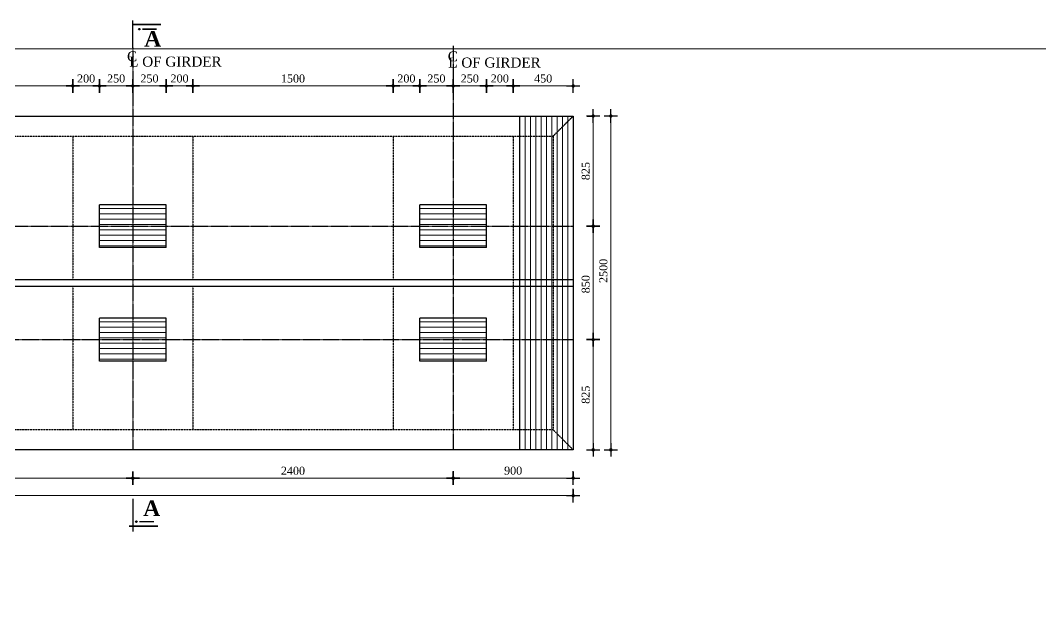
# Model space of a CAD drawing. Header units: millimetres. Extents: x -29779 to 80452, y -13100 to 39577.
# Drawn here: x 44515 to 52160, y 27018 to 31513 of the extents above; entities that cross this region are included whole.
import ezdxf

# ---------------------------------------------------------------- set-up
doc = ezdxf.new("R2010")
doc.units = ezdxf.units.MM
doc.header["$LTSCALE"] = 3
doc.linetypes.add('CENTER', pattern=[50.8, 31.75, -6.35, 6.35, -6.35])
doc.linetypes.add('DASHED', pattern=[19.05, 12.7, -6.35])
for name, color, linetype in [('Center Line', 34, 'Continuous'), ('dim', 4, 'Continuous'), ('Text', 7, 'Continuous')]:
    doc.layers.add(name, color=color, linetype=linetype)
for name, color, linetype, lineweight in [('Dimision', 4, 'Continuous', 13), ('hatch', 253, 'Continuous', 13), ('Pire Line', 11, 'Continuous', 30)]:
    doc.layers.add(name, color=color, linetype=linetype, lineweight=lineweight)
doc.styles.get("Standard").update_dxf_attribs({"font": 'times.ttf'})
doc.dimstyles.new('Copy of ISO-90', dxfattribs={"dimtxt": 90, "dimasz": 0.7, "dimexe": 1, "dimexo": 60, "dimgap": 75, "dimtad": 1, "dimdec": 0, "dimlfac": -1, "dimzin": 1, "dimdsep": 46, "dimtxsty": 'Standard', "dimblk": 'DIM', "dimcen": 60, "dimclrd": 256, "dimclre": 256, "dimclrt": 256, "dimadec": 0, "dimazin": 0, "dimtfac": 1, "dimtdec": 0, "dimtix": 1, "dimtofl": 0, "dimtmove": 0, "dimatfit": 3, "dimldrblk": 'DOT', "dimfxl": 60, "dimfxlon": 1, "dimtolj": 1, "dimlwd": -1, "dimarcsym": 0})

# ---------------------------------------------------------------- blocks, each defined once
blk = doc.blocks.new('DIM')
at = {"layer": 'dim'}
for p, q in [((-101, 0), (101, 0)), ((0, -101), (0, 101))]:
    blk.add_line(p, q, dxfattribs=at)
at = {"layer": 'dim', "const_width": 25.4}
blk.add_lwpolyline([(-13, 0, 1), (13, 0, 1)], format="xyb", close=True, dxfattribs=at)
blk = doc.blocks.new('*D258')
at = {"layer": 'Defpoints', "color": 0, "linetype": 'Continuous', "ltscale": 0.1, "transparency": 16777216}
for p in [(39657.4, 28119.3), (48657.4, 28119.3), (48657.4, 27953.5)]:
    blk.add_point(p, dxfattribs=at)
at = {"layer": 'Dimision', "linetype": 'Continuous', "lineweight": -2, "ltscale": 0.1, "transparency": 16777216}
for p, q in [((39657.4, 27998.5), (39657.4, 27952.5)), ((48657.4, 27998.5), (48657.4, 27952.5))]:
    blk.add_line(p, q, dxfattribs=at)
at = {"layer": 'Dimision', "linetype": 'Continuous', "ltscale": 0.1, "transparency": 16777216}
blk.add_line((39657.9, 27953.5), (48656.9, 27953.5), dxfattribs=at)
at = {"layer": 'Dimision', "linetype": 'Continuous', "ltscale": 0.1, "transparency": 16777216, "xscale": 0.5, "yscale": 0.5, "zscale": 0.5, "rotation": 180}
blk.add_blockref('DIM', (39657.4, 27953.5), dxfattribs=at)
at = {"layer": 'Dimision', "linetype": 'Continuous', "ltscale": 0.1, "transparency": 16777216, "xscale": 0.5, "yscale": 0.5, "zscale": 0.5}
blk.add_blockref('DIM', (48657.4, 27953.5), dxfattribs=at)
at = {"layer": 'Dimision', "linetype": 'Continuous', "ltscale": 0.1, "transparency": 16777216, "insert": (44157.4, 28009.1), "char_height": 60, "attachment_point": 5}
blk.add_mtext('\\A1;9000', dxfattribs=at)
blk = doc.blocks.new('_Dot')
at = {"color": 0, "linetype": 'ByBlock', "lineweight": -2}
blk.add_line((-0.5, 0), (-1, 0), dxfattribs=at)
at = {"color": 0, "linetype": 'ByBlock', "const_width": 0.5}
blk.add_lwpolyline([(-0.25, 0, 1), (0.25, 0, 1)], format="xyb", close=True, dxfattribs=at)
blk = doc.blocks.new('*D259')
at = {"layer": 'Defpoints', "color": 0, "linetype": 'Continuous', "ltscale": 0.1, "transparency": 16777216}
for p in [(48582.5, 30796.8), (48806.9, 30796.8), (48584.6, 29971.8)]:
    blk.add_point(p, dxfattribs=at)
at = {"layer": 'Dimision', "linetype": 'Continuous', "lineweight": -2, "ltscale": 0.1, "transparency": 16777216}
for p, q in [((48761.9, 30796.8), (48807.9, 30796.8)), ((48761.9, 29971.8), (48807.9, 29971.8))]:
    blk.add_line(p, q, dxfattribs=at)
at = {"layer": 'Dimision', "linetype": 'Continuous', "ltscale": 0.1, "transparency": 16777216}
blk.add_line((48806.9, 29972.3), (48806.9, 30796.3), dxfattribs=at)
at = {"layer": 'Dimision', "linetype": 'Continuous', "ltscale": 0.1, "transparency": 16777216, "xscale": 0.5, "yscale": 0.5, "zscale": 0.5}
for p, rotation in [((48806.9, 30796.8), 90), ((48806.9, 29971.8), 270)]:
    blk.add_blockref('DIM', p, dxfattribs=dict(at, rotation=rotation))
at = {"layer": 'Dimision', "linetype": 'Continuous', "ltscale": 0.1, "transparency": 16777216, "insert": (48751.4, 30384.3), "char_height": 60, "attachment_point": 5, "rotation": 90}
blk.add_mtext('\\A1;825', dxfattribs=at)
blk = doc.blocks.new('*D261')
at = {"layer": 'Defpoints', "color": 0, "linetype": 'Continuous', "ltscale": 0.1, "transparency": 16777216}
for p in [(48584.6, 29121.8), (48582.5, 28296.8), (48806.9, 28296.8)]:
    blk.add_point(p, dxfattribs=at)
at = {"layer": 'Dimision', "linetype": 'Continuous', "lineweight": -2, "ltscale": 0.1, "transparency": 16777216}
for p, q in [((48761.9, 29121.8), (48807.9, 29121.8)), ((48761.9, 28296.8), (48807.9, 28296.8))]:
    blk.add_line(p, q, dxfattribs=at)
at = {"layer": 'Dimision', "linetype": 'Continuous', "ltscale": 0.1, "transparency": 16777216}
blk.add_line((48806.9, 29121.3), (48806.9, 28297.3), dxfattribs=at)
at = {"layer": 'Dimision', "linetype": 'Continuous', "ltscale": 0.1, "transparency": 16777216, "xscale": 0.5, "yscale": 0.5, "zscale": 0.5}
for p, rotation in [((48806.9, 29121.8), 90), ((48806.9, 28296.8), 270)]:
    blk.add_blockref('DIM', p, dxfattribs=dict(at, rotation=rotation))
at = {"layer": 'Dimision', "linetype": 'Continuous', "ltscale": 0.1, "transparency": 16777216, "insert": (48751.4, 28709.3), "char_height": 60, "attachment_point": 5, "rotation": 90}
blk.add_mtext('\\A1;825', dxfattribs=at)
blk = doc.blocks.new('*D262')
at = {"layer": 'Defpoints', "color": 0, "linetype": 'Continuous', "ltscale": 0.1, "transparency": 16777216}
for p in [(48635.3, 29971.8), (48633.2, 29121.8), (48807.2, 29121.8)]:
    blk.add_point(p, dxfattribs=at)
at = {"layer": 'Dimision', "linetype": 'Continuous', "lineweight": -2, "ltscale": 0.1, "transparency": 16777216}
for p, q in [((48762.2, 29971.8), (48808.2, 29971.8)), ((48762.2, 29121.8), (48808.2, 29121.8))]:
    blk.add_line(p, q, dxfattribs=at)
at = {"layer": 'Dimision', "linetype": 'Continuous', "ltscale": 0.1, "transparency": 16777216}
blk.add_line((48807.2, 29971.3), (48807.2, 29122.3), dxfattribs=at)
at = {"layer": 'Dimision', "linetype": 'Continuous', "ltscale": 0.1, "transparency": 16777216, "xscale": 0.5, "yscale": 0.5, "zscale": 0.5}
for p, rotation in [((48807.2, 29971.8), 90), ((48807.2, 29121.8), 270)]:
    blk.add_blockref('DIM', p, dxfattribs=dict(at, rotation=rotation))
at = {"layer": 'Dimision', "linetype": 'Continuous', "ltscale": 0.1, "transparency": 16777216, "insert": (48751.6, 29536.8), "char_height": 60, "attachment_point": 5, "rotation": 90}
blk.add_mtext('\\A1;850', dxfattribs=at)
blk = doc.blocks.new('*D268')
at = {"layer": 'Defpoints', "color": 0, "linetype": 'Continuous', "ltscale": 0.1, "transparency": 16777216}
for p in [(48909.8, 30796.8), (48939.3, 30796.8), (48909.8, 28296.8)]:
    blk.add_point(p, dxfattribs=at)
at = {"layer": 'Dimision', "linetype": 'Continuous', "lineweight": -2, "ltscale": 0.1, "transparency": 16777216}
for p, q in [((48939.3, 30796.8), (48940.3, 30796.8)), ((48939.3, 28296.8), (48940.3, 28296.8))]:
    blk.add_line(p, q, dxfattribs=at)
at = {"layer": 'Dimision', "linetype": 'Continuous', "ltscale": 0.1, "transparency": 16777216}
blk.add_line((48939.3, 28297.3), (48939.3, 30796.3), dxfattribs=at)
at = {"layer": 'Dimision', "linetype": 'Continuous', "ltscale": 0.1, "transparency": 16777216, "xscale": 0.5, "yscale": 0.5, "zscale": 0.5}
for p, rotation in [((48939.3, 30796.8), 90), ((48939.3, 28296.8), 270)]:
    blk.add_blockref('DIM', p, dxfattribs=dict(at, rotation=rotation))
at = {"layer": 'Dimision', "linetype": 'Continuous', "ltscale": 0.1, "transparency": 16777216, "insert": (48883.7, 29636.8), "char_height": 60, "attachment_point": 5, "rotation": 90}
blk.add_mtext('\\A1;2500', dxfattribs=at)
blk = doc.blocks.new('*D269')
at = {"layer": 'Defpoints', "color": 0, "linetype": 'Continuous', "ltscale": 0.1, "transparency": 16777216}
for p in [(48657.4, 28368.5), (47757.4, 28306), (47757.4, 28085.2)]:
    blk.add_point(p, dxfattribs=at)
at = {"layer": 'Dimision', "linetype": 'Continuous', "lineweight": -2, "ltscale": 0.1, "transparency": 16777216}
for p, q in [((47757.4, 28130.2), (47757.4, 28084.2)), ((48657.4, 28130.2), (48657.4, 28084.2))]:
    blk.add_line(p, q, dxfattribs=at)
at = {"layer": 'Dimision', "linetype": 'Continuous', "ltscale": 0.1, "transparency": 16777216}
blk.add_line((48656.9, 28085.2), (47757.9, 28085.2), dxfattribs=at)
at = {"layer": 'Dimision', "linetype": 'Continuous', "ltscale": 0.1, "transparency": 16777216, "xscale": 0.5, "yscale": 0.5, "zscale": 0.5, "rotation": 180}
blk.add_blockref('DIM', (47757.4, 28085.2), dxfattribs=at)
at = {"layer": 'Dimision', "linetype": 'Continuous', "ltscale": 0.1, "transparency": 16777216, "xscale": 0.5, "yscale": 0.5, "zscale": 0.5}
blk.add_blockref('DIM', (48657.4, 28085.2), dxfattribs=at)
at = {"layer": 'Dimision', "linetype": 'Continuous', "ltscale": 0.1, "transparency": 16777216, "insert": (48207.4, 28140.8), "char_height": 60, "attachment_point": 5}
blk.add_mtext('\\A1;900', dxfattribs=at)
blk = doc.blocks.new('*D270')
at = {"layer": 'Defpoints', "color": 0, "linetype": 'Continuous', "ltscale": 0.1, "transparency": 16777216}
for p in [(47757.4, 31021.9), (47757.4, 30581.8), (48007.4, 29831.8)]:
    blk.add_point(p, dxfattribs=at)
at = {"layer": 'Dimision', "linetype": 'Continuous', "lineweight": -2, "ltscale": 0.1, "transparency": 16777216}
for p, q in [((47757.4, 30976.9), (47757.4, 31022.9)), ((48007.4, 30976.9), (48007.4, 31022.9))]:
    blk.add_line(p, q, dxfattribs=at)
at = {"layer": 'Dimision', "linetype": 'Continuous', "ltscale": 0.1, "transparency": 16777216}
blk.add_line((48006.9, 31021.9), (47757.9, 31021.9), dxfattribs=at)
at = {"layer": 'Dimision', "linetype": 'Continuous', "ltscale": 0.1, "transparency": 16777216, "xscale": 0.5, "yscale": 0.5, "zscale": 0.5, "rotation": 180}
blk.add_blockref('DIM', (47757.4, 31021.9), dxfattribs=at)
at = {"layer": 'Dimision', "linetype": 'Continuous', "ltscale": 0.1, "transparency": 16777216, "xscale": 0.5, "yscale": 0.5, "zscale": 0.5}
blk.add_blockref('DIM', (48007.4, 31021.9), dxfattribs=at)
at = {"layer": 'Dimision', "linetype": 'Continuous', "ltscale": 0.1, "transparency": 16777216, "insert": (47882.4, 31077.4), "char_height": 60, "attachment_point": 5}
blk.add_mtext('\\A1;250', dxfattribs=at)
blk = doc.blocks.new('*D271')
at = {"layer": 'Defpoints', "color": 0, "linetype": 'Continuous', "ltscale": 0.1, "transparency": 16777216}
for p in [(47507.4, 31021.9), (47757.4, 30581.8), (47507.4, 29831.8)]:
    blk.add_point(p, dxfattribs=at)
at = {"layer": 'Dimision', "linetype": 'Continuous', "lineweight": -2, "ltscale": 0.1, "transparency": 16777216}
for p, q in [((47507.4, 30976.9), (47507.4, 31022.9)), ((47757.4, 30976.9), (47757.4, 31022.9))]:
    blk.add_line(p, q, dxfattribs=at)
at = {"layer": 'Dimision', "linetype": 'Continuous', "ltscale": 0.1, "transparency": 16777216}
blk.add_line((47756.9, 31021.9), (47507.9, 31021.9), dxfattribs=at)
at = {"layer": 'Dimision', "linetype": 'Continuous', "ltscale": 0.1, "transparency": 16777216, "xscale": 0.5, "yscale": 0.5, "zscale": 0.5, "rotation": 180}
blk.add_blockref('DIM', (47507.4, 31021.9), dxfattribs=at)
at = {"layer": 'Dimision', "linetype": 'Continuous', "ltscale": 0.1, "transparency": 16777216, "xscale": 0.5, "yscale": 0.5, "zscale": 0.5}
blk.add_blockref('DIM', (47757.4, 31021.9), dxfattribs=at)
at = {"layer": 'Dimision', "linetype": 'Continuous', "ltscale": 0.1, "transparency": 16777216, "insert": (47632.4, 31077.4), "char_height": 60, "attachment_point": 5}
blk.add_mtext('\\A1;250', dxfattribs=at)
blk = doc.blocks.new('*D272')
at = {"layer": 'Defpoints', "color": 0, "linetype": 'Continuous', "ltscale": 0.1, "transparency": 16777216}
for p in [(48007.4, 31021.9), (48007.4, 30796.8), (48207.4, 30796.8)]:
    blk.add_point(p, dxfattribs=at)
at = {"layer": 'Dimision', "linetype": 'Continuous', "lineweight": -2, "ltscale": 0.1, "transparency": 16777216}
for p, q in [((48007.4, 30976.9), (48007.4, 31022.9)), ((48207.4, 30976.9), (48207.4, 31022.9))]:
    blk.add_line(p, q, dxfattribs=at)
at = {"layer": 'Dimision', "linetype": 'Continuous', "ltscale": 0.1, "transparency": 16777216}
blk.add_line((48206.9, 31021.9), (48007.9, 31021.9), dxfattribs=at)
at = {"layer": 'Dimision', "linetype": 'Continuous', "ltscale": 0.1, "transparency": 16777216, "xscale": 0.5, "yscale": 0.5, "zscale": 0.5, "rotation": 180}
blk.add_blockref('DIM', (48007.4, 31021.9), dxfattribs=at)
at = {"layer": 'Dimision', "linetype": 'Continuous', "ltscale": 0.1, "transparency": 16777216, "xscale": 0.5, "yscale": 0.5, "zscale": 0.5}
blk.add_blockref('DIM', (48207.4, 31021.9), dxfattribs=at)
at = {"layer": 'Dimision', "linetype": 'Continuous', "ltscale": 0.1, "transparency": 16777216, "insert": (48107.4, 31077.4), "char_height": 60, "attachment_point": 5}
blk.add_mtext('\\A1;200', dxfattribs=at)
blk = doc.blocks.new('*D273')
at = {"layer": 'Defpoints', "color": 0, "linetype": 'Continuous', "ltscale": 0.1, "transparency": 16777216}
for p in [(47307.4, 31021.9), (47307.4, 30796.8), (47507.4, 30796.8)]:
    blk.add_point(p, dxfattribs=at)
at = {"layer": 'Dimision', "linetype": 'Continuous', "lineweight": -2, "ltscale": 0.1, "transparency": 16777216}
for p, q in [((47307.4, 30976.9), (47307.4, 31022.9)), ((47507.4, 30976.9), (47507.4, 31022.9))]:
    blk.add_line(p, q, dxfattribs=at)
at = {"layer": 'Dimision', "linetype": 'Continuous', "ltscale": 0.1, "transparency": 16777216}
blk.add_line((47506.9, 31021.9), (47307.9, 31021.9), dxfattribs=at)
at = {"layer": 'Dimision', "linetype": 'Continuous', "ltscale": 0.1, "transparency": 16777216, "xscale": 0.5, "yscale": 0.5, "zscale": 0.5, "rotation": 180}
blk.add_blockref('DIM', (47307.4, 31021.9), dxfattribs=at)
at = {"layer": 'Dimision', "linetype": 'Continuous', "ltscale": 0.1, "transparency": 16777216, "xscale": 0.5, "yscale": 0.5, "zscale": 0.5}
blk.add_blockref('DIM', (47507.4, 31021.9), dxfattribs=at)
at = {"layer": 'Dimision', "linetype": 'Continuous', "ltscale": 0.1, "transparency": 16777216, "insert": (47407.4, 31077.4), "char_height": 60, "attachment_point": 5}
blk.add_mtext('\\A1;200', dxfattribs=at)
blk = doc.blocks.new('*D223')
at = {"layer": 'Defpoints', "color": 0, "linetype": 'Continuous', "ltscale": 0.1, "transparency": 16777216}
for p in [(48207.4, 31021.9), (48207.4, 30796.8), (48657.4, 30796.8)]:
    blk.add_point(p, dxfattribs=at)
at = {"layer": 'Dimision', "linetype": 'Continuous', "lineweight": -2, "ltscale": 0.1, "transparency": 16777216}
for p, q in [((48207.4, 30976.9), (48207.4, 31022.9)), ((48657.4, 30976.9), (48657.4, 31022.9))]:
    blk.add_line(p, q, dxfattribs=at)
at = {"layer": 'Dimision', "linetype": 'Continuous', "ltscale": 0.1, "transparency": 16777216}
blk.add_line((48656.9, 31021.9), (48207.9, 31021.9), dxfattribs=at)
at = {"layer": 'Dimision', "linetype": 'Continuous', "ltscale": 0.1, "transparency": 16777216, "xscale": 0.5, "yscale": 0.5, "zscale": 0.5, "rotation": 180}
blk.add_blockref('DIM', (48207.4, 31021.9), dxfattribs=at)
at = {"layer": 'Dimision', "linetype": 'Continuous', "ltscale": 0.1, "transparency": 16777216, "xscale": 0.5, "yscale": 0.5, "zscale": 0.5}
blk.add_blockref('DIM', (48657.4, 31021.9), dxfattribs=at)
at = {"layer": 'Dimision', "linetype": 'Continuous', "ltscale": 0.1, "transparency": 16777216, "insert": (48432.4, 31077.4), "char_height": 60, "attachment_point": 5}
blk.add_mtext('\\A1;450', dxfattribs=at)
blk = doc.blocks.new('*D224')
at = {"layer": 'Defpoints', "color": 0, "linetype": 'Continuous', "ltscale": 0.1, "transparency": 16777216}
for p in [(42957.4, 28302.2), (45357.4, 28306), (42957.4, 28084.2)]:
    blk.add_point(p, dxfattribs=at)
at = {"layer": 'Dimision', "linetype": 'Continuous', "lineweight": -2, "ltscale": 0.1, "transparency": 16777216}
for p, q in [((42957.4, 28129.2), (42957.4, 28083.2)), ((45357.4, 28129.2), (45357.4, 28083.2))]:
    blk.add_line(p, q, dxfattribs=at)
at = {"layer": 'Dimision', "linetype": 'Continuous', "ltscale": 0.1, "transparency": 16777216}
blk.add_line((45356.9, 28084.2), (42957.9, 28084.2), dxfattribs=at)
at = {"layer": 'Dimision', "linetype": 'Continuous', "ltscale": 0.1, "transparency": 16777216, "xscale": 0.5, "yscale": 0.5, "zscale": 0.5, "rotation": 180}
blk.add_blockref('DIM', (42957.4, 28084.2), dxfattribs=at)
at = {"layer": 'Dimision', "linetype": 'Continuous', "ltscale": 0.1, "transparency": 16777216, "xscale": 0.5, "yscale": 0.5, "zscale": 0.5}
blk.add_blockref('DIM', (45357.4, 28084.2), dxfattribs=at)
at = {"layer": 'Dimision', "linetype": 'Continuous', "ltscale": 0.1, "transparency": 16777216, "insert": (44157.4, 28139.7), "char_height": 60, "attachment_point": 5}
blk.add_mtext('\\A1;2400', dxfattribs=at)
blk = doc.blocks.new('*D229')
at = {"layer": 'Defpoints', "color": 0, "linetype": 'Continuous', "ltscale": 0.1, "transparency": 16777216}
for p in [(44907.4, 31021.9), (43407.4, 30796.8), (44907.4, 30646.8)]:
    blk.add_point(p, dxfattribs=at)
at = {"layer": 'Dimision', "linetype": 'Continuous', "lineweight": -2, "ltscale": 0.1, "transparency": 16777216}
for p, q in [((43407.4, 30976.9), (43407.4, 31022.9)), ((44907.4, 30976.9), (44907.4, 31022.9))]:
    blk.add_line(p, q, dxfattribs=at)
at = {"layer": 'Dimision', "linetype": 'Continuous', "ltscale": 0.1, "transparency": 16777216}
blk.add_line((43407.9, 31021.9), (44906.9, 31021.9), dxfattribs=at)
at = {"layer": 'Dimision', "linetype": 'Continuous', "ltscale": 0.1, "transparency": 16777216, "xscale": 0.5, "yscale": 0.5, "zscale": 0.5, "rotation": 180}
blk.add_blockref('DIM', (43407.4, 31021.9), dxfattribs=at)
at = {"layer": 'Dimision', "linetype": 'Continuous', "ltscale": 0.1, "transparency": 16777216, "xscale": 0.5, "yscale": 0.5, "zscale": 0.5}
blk.add_blockref('DIM', (44907.4, 31021.9), dxfattribs=at)
at = {"layer": 'Dimision', "linetype": 'Continuous', "ltscale": 0.1, "transparency": 16777216, "insert": (44157.4, 31077.4), "char_height": 60, "attachment_point": 5}
blk.add_mtext('\\A1;1500', dxfattribs=at)
blk = doc.blocks.new('*D236')
at = {"layer": 'Defpoints', "color": 0, "linetype": 'Continuous', "ltscale": 0.1, "transparency": 16777216}
for p in [(45357.4, 31021.9), (45357.4, 30581.8), (45607.4, 29831.8)]:
    blk.add_point(p, dxfattribs=at)
at = {"layer": 'Dimision', "linetype": 'Continuous', "lineweight": -2, "ltscale": 0.1, "transparency": 16777216}
for p, q in [((45357.4, 30976.9), (45357.4, 31022.9)), ((45607.4, 30976.9), (45607.4, 31022.9))]:
    blk.add_line(p, q, dxfattribs=at)
at = {"layer": 'Dimision', "linetype": 'Continuous', "ltscale": 0.1, "transparency": 16777216}
blk.add_line((45606.9, 31021.9), (45357.9, 31021.9), dxfattribs=at)
at = {"layer": 'Dimision', "linetype": 'Continuous', "ltscale": 0.1, "transparency": 16777216, "xscale": 0.5, "yscale": 0.5, "zscale": 0.5, "rotation": 180}
blk.add_blockref('DIM', (45357.4, 31021.9), dxfattribs=at)
at = {"layer": 'Dimision', "linetype": 'Continuous', "ltscale": 0.1, "transparency": 16777216, "xscale": 0.5, "yscale": 0.5, "zscale": 0.5}
blk.add_blockref('DIM', (45607.4, 31021.9), dxfattribs=at)
at = {"layer": 'Dimision', "linetype": 'Continuous', "ltscale": 0.1, "transparency": 16777216, "insert": (45482.4, 31077.4), "char_height": 60, "attachment_point": 5}
blk.add_mtext('\\A1;250', dxfattribs=at)
blk = doc.blocks.new('*D237')
at = {"layer": 'Defpoints', "color": 0, "linetype": 'Continuous', "ltscale": 0.1, "transparency": 16777216}
for p in [(45107.4, 31021.9), (45357.4, 30581.8), (45107.4, 29831.8)]:
    blk.add_point(p, dxfattribs=at)
at = {"layer": 'Dimision', "linetype": 'Continuous', "lineweight": -2, "ltscale": 0.1, "transparency": 16777216}
for p, q in [((45107.4, 30976.9), (45107.4, 31022.9)), ((45357.4, 30976.9), (45357.4, 31022.9))]:
    blk.add_line(p, q, dxfattribs=at)
at = {"layer": 'Dimision', "linetype": 'Continuous', "ltscale": 0.1, "transparency": 16777216}
blk.add_line((45356.9, 31021.9), (45107.9, 31021.9), dxfattribs=at)
at = {"layer": 'Dimision', "linetype": 'Continuous', "ltscale": 0.1, "transparency": 16777216, "xscale": 0.5, "yscale": 0.5, "zscale": 0.5, "rotation": 180}
blk.add_blockref('DIM', (45107.4, 31021.9), dxfattribs=at)
at = {"layer": 'Dimision', "linetype": 'Continuous', "ltscale": 0.1, "transparency": 16777216, "xscale": 0.5, "yscale": 0.5, "zscale": 0.5}
blk.add_blockref('DIM', (45357.4, 31021.9), dxfattribs=at)
at = {"layer": 'Dimision', "linetype": 'Continuous', "ltscale": 0.1, "transparency": 16777216, "insert": (45232.4, 31077.4), "char_height": 60, "attachment_point": 5}
blk.add_mtext('\\A1;250', dxfattribs=at)
blk = doc.blocks.new('*D238')
at = {"layer": 'Defpoints', "color": 0, "linetype": 'Continuous', "ltscale": 0.1, "transparency": 16777216}
for p in [(45607.4, 31021.9), (45607.4, 30796.8), (45807.4, 30796.8)]:
    blk.add_point(p, dxfattribs=at)
at = {"layer": 'Dimision', "linetype": 'Continuous', "lineweight": -2, "ltscale": 0.1, "transparency": 16777216}
for p, q in [((45607.4, 30976.9), (45607.4, 31022.9)), ((45807.4, 30976.9), (45807.4, 31022.9))]:
    blk.add_line(p, q, dxfattribs=at)
at = {"layer": 'Dimision', "linetype": 'Continuous', "ltscale": 0.1, "transparency": 16777216}
blk.add_line((45806.9, 31021.9), (45607.9, 31021.9), dxfattribs=at)
at = {"layer": 'Dimision', "linetype": 'Continuous', "ltscale": 0.1, "transparency": 16777216, "xscale": 0.5, "yscale": 0.5, "zscale": 0.5, "rotation": 180}
blk.add_blockref('DIM', (45607.4, 31021.9), dxfattribs=at)
at = {"layer": 'Dimision', "linetype": 'Continuous', "ltscale": 0.1, "transparency": 16777216, "xscale": 0.5, "yscale": 0.5, "zscale": 0.5}
blk.add_blockref('DIM', (45807.4, 31021.9), dxfattribs=at)
at = {"layer": 'Dimision', "linetype": 'Continuous', "ltscale": 0.1, "transparency": 16777216, "insert": (45707.4, 31077.4), "char_height": 60, "attachment_point": 5}
blk.add_mtext('\\A1;200', dxfattribs=at)
blk = doc.blocks.new('*D239')
at = {"layer": 'Defpoints', "color": 0, "linetype": 'Continuous', "ltscale": 0.1, "transparency": 16777216}
for p in [(44907.4, 31021.9), (44907.4, 30796.8), (45107.4, 30796.8)]:
    blk.add_point(p, dxfattribs=at)
at = {"layer": 'Dimision', "linetype": 'Continuous', "lineweight": -2, "ltscale": 0.1, "transparency": 16777216}
for p, q in [((44907.4, 30976.9), (44907.4, 31022.9)), ((45107.4, 30976.9), (45107.4, 31022.9))]:
    blk.add_line(p, q, dxfattribs=at)
at = {"layer": 'Dimision', "linetype": 'Continuous', "ltscale": 0.1, "transparency": 16777216}
blk.add_line((45106.9, 31021.9), (44907.9, 31021.9), dxfattribs=at)
at = {"layer": 'Dimision', "linetype": 'Continuous', "ltscale": 0.1, "transparency": 16777216, "xscale": 0.5, "yscale": 0.5, "zscale": 0.5, "rotation": 180}
blk.add_blockref('DIM', (44907.4, 31021.9), dxfattribs=at)
at = {"layer": 'Dimision', "linetype": 'Continuous', "ltscale": 0.1, "transparency": 16777216, "xscale": 0.5, "yscale": 0.5, "zscale": 0.5}
blk.add_blockref('DIM', (45107.4, 31021.9), dxfattribs=at)
at = {"layer": 'Dimision', "linetype": 'Continuous', "ltscale": 0.1, "transparency": 16777216, "insert": (45007.4, 31077.4), "char_height": 60, "attachment_point": 5}
blk.add_mtext('\\A1;200', dxfattribs=at)
blk = doc.blocks.new('*D240')
at = {"layer": 'Defpoints', "color": 0, "linetype": 'Continuous', "ltscale": 0.1, "transparency": 16777216}
for p in [(45357.4, 28306), (47757.4, 28296.8), (47757.4, 28084.2)]:
    blk.add_point(p, dxfattribs=at)
at = {"layer": 'Dimision', "linetype": 'Continuous', "lineweight": -2, "ltscale": 0.1, "transparency": 16777216}
for p, q in [((45357.4, 28129.2), (45357.4, 28083.2)), ((47757.4, 28129.2), (47757.4, 28083.2))]:
    blk.add_line(p, q, dxfattribs=at)
at = {"layer": 'Dimision', "linetype": 'Continuous', "ltscale": 0.1, "transparency": 16777216}
blk.add_line((45357.9, 28084.2), (47756.9, 28084.2), dxfattribs=at)
at = {"layer": 'Dimision', "linetype": 'Continuous', "ltscale": 0.1, "transparency": 16777216, "xscale": 0.5, "yscale": 0.5, "zscale": 0.5, "rotation": 180}
blk.add_blockref('DIM', (45357.4, 28084.2), dxfattribs=at)
at = {"layer": 'Dimision', "linetype": 'Continuous', "ltscale": 0.1, "transparency": 16777216, "xscale": 0.5, "yscale": 0.5, "zscale": 0.5}
blk.add_blockref('DIM', (47757.4, 28084.2), dxfattribs=at)
at = {"layer": 'Dimision', "linetype": 'Continuous', "ltscale": 0.1, "transparency": 16777216, "insert": (46557.4, 28139.7), "char_height": 60, "attachment_point": 5}
blk.add_mtext('\\A1;2400', dxfattribs=at)
blk = doc.blocks.new('*D241')
at = {"layer": 'Defpoints', "color": 0, "linetype": 'Continuous', "ltscale": 0.1, "transparency": 16777216}
for p in [(47307.4, 31021.9), (45807.4, 30796.8), (47307.4, 30646.8)]:
    blk.add_point(p, dxfattribs=at)
at = {"layer": 'Dimision', "linetype": 'Continuous', "lineweight": -2, "ltscale": 0.1, "transparency": 16777216}
for p, q in [((45807.4, 30976.9), (45807.4, 31022.9)), ((47307.4, 30976.9), (47307.4, 31022.9))]:
    blk.add_line(p, q, dxfattribs=at)
at = {"layer": 'Dimision', "linetype": 'Continuous', "ltscale": 0.1, "transparency": 16777216}
blk.add_line((45807.9, 31021.9), (47306.9, 31021.9), dxfattribs=at)
at = {"layer": 'Dimision', "linetype": 'Continuous', "ltscale": 0.1, "transparency": 16777216, "xscale": 0.5, "yscale": 0.5, "zscale": 0.5, "rotation": 180}
blk.add_blockref('DIM', (45807.4, 31021.9), dxfattribs=at)
at = {"layer": 'Dimision', "linetype": 'Continuous', "ltscale": 0.1, "transparency": 16777216, "xscale": 0.5, "yscale": 0.5, "zscale": 0.5}
blk.add_blockref('DIM', (47307.4, 31021.9), dxfattribs=at)
at = {"layer": 'Dimision', "linetype": 'Continuous', "ltscale": 0.1, "transparency": 16777216, "insert": (46557.4, 31077.4), "char_height": 60, "attachment_point": 5}
blk.add_mtext('\\A1;1500', dxfattribs=at)

msp = doc.modelspace()

# ---------------------------------------------------------------- hatches: boundary and pattern name
at = {"layer": 'hatch', "ltscale": 10}
h = msp.add_hatch(dxfattribs=at)
h.set_pattern_fill('_USER', color=256, scale=40, angle=90, style=0, pattern_type=0)
h.set_pattern_definition([(90, (125736.653, -168238.88), (-40, 2e-15), [])])
h.paths.add_polyline_path([(48257.36, 30796.76), (48657.36, 30796.76), (48457.36, 30596.76), (48257.36, 30596.76)])
h.paths.add_polyline_path([(48457.36, 30596.76), (48657.36, 30796.76), (48657.36, 30021.76), (48457.36, 30021.76)])
h.paths.add_polyline_path([(48257.36, 30596.76), (48457.36, 30596.76), (48457.36, 30021.76), (48257.36, 30021.76)])
h.paths.add_polyline_path([(48257.36, 30021.76), (48457.36, 30021.76), (48457.36, 29071.76), (48257.36, 29071.76)])
h.paths.add_polyline_path([(48457.36, 30021.76), (48657.36, 30021.76), (48657.36, 29071.76), (48457.36, 29071.76)])
h.paths.add_polyline_path([(48257.36, 29071.76), (48457.36, 29071.76), (48457.36, 28496.76), (48257.36, 28496.76)])
h.paths.add_polyline_path([(48457.36, 29071.76), (48657.36, 29071.76), (48657.36, 28296.76), (48457.36, 28496.76)])
h.paths.add_polyline_path([(48257.36, 28496.76), (48457.36, 28496.76), (48657.36, 28296.76), (48257.36, 28296.76)])
h.paths.add_polyline_path([(48569.34, 29546.76), (48245.39, 29546.76), (48245.39, 29545.51), (48569.34, 29545.51)])
h = msp.add_hatch(dxfattribs=at)
h.set_pattern_fill('_USER', color=256, scale=40, style=0, pattern_type=0)
h.set_pattern_definition([(0, (41140.014, 22105.08), (0, 40), [])])
h.paths.add_polyline_path([(45607.36, 29971.76), (45607.36, 30131.76), (45357.36, 30131.76), (45357.36, 29971.76)])
h.paths.add_polyline_path([(45607.36, 29811.76), (45607.36, 29971.76), (45357.36, 29971.76), (45357.36, 29811.76)])
h.paths.add_polyline_path([(45357.36, 29811.76), (45357.36, 29971.76), (45107.36, 29971.76), (45107.36, 29811.76)])
h.paths.add_polyline_path([(45107.36, 30131.76), (45107.36, 29971.76), (45357.36, 29971.76), (45357.36, 30131.76)])
h = msp.add_hatch(dxfattribs=at)
h.set_pattern_fill('_USER', color=256, scale=40, style=0, pattern_type=0)
h.set_pattern_definition([(0, (43540.014, 22105.08), (0, 40), [])])
h.paths.add_polyline_path([(48007.36, 29971.76), (48007.36, 30131.76), (47757.36, 30131.76), (47757.36, 29971.76)])
h.paths.add_polyline_path([(48007.36, 29811.76), (48007.36, 29971.76), (47757.36, 29971.76), (47757.36, 29811.76)])
h.paths.add_polyline_path([(47757.36, 29811.76), (47757.36, 29971.76), (47507.36, 29971.76), (47507.36, 29811.76)])
h.paths.add_polyline_path([(47507.36, 30131.76), (47507.36, 29971.76), (47757.36, 29971.76), (47757.36, 30131.76)])
h = msp.add_hatch(dxfattribs=at)
h.set_pattern_fill('_USER', color=256, scale=40, style=0, pattern_type=0)
h.set_pattern_definition([(0, (41140.014, 21255.08), (0, 40), [])])
h.paths.add_polyline_path([(45607.36, 29121.76), (45607.36, 29281.76), (45357.36, 29281.76), (45357.36, 29121.76)])
h.paths.add_polyline_path([(45607.36, 28961.76), (45607.36, 29121.76), (45357.36, 29121.76), (45357.36, 28961.76)])
h.paths.add_polyline_path([(45357.36, 28961.76), (45357.36, 29121.76), (45107.36, 29121.76), (45107.36, 28961.76)])
h.paths.add_polyline_path([(45107.36, 29281.76), (45107.36, 29121.76), (45357.36, 29121.76), (45357.36, 29281.76)])
h = msp.add_hatch(dxfattribs=at)
h.set_pattern_fill('_USER', color=256, scale=40, style=0, pattern_type=0)
h.set_pattern_definition([(0, (43540.014, 21255.08), (0, 40), [])])
h.paths.add_polyline_path([(48007.36, 29121.76), (48007.36, 29281.76), (47757.36, 29281.76), (47757.36, 29121.76)])
h.paths.add_polyline_path([(48007.36, 28961.76), (48007.36, 29121.76), (47757.36, 29121.76), (47757.36, 28961.76)])
h.paths.add_polyline_path([(47757.36, 28961.76), (47757.36, 29121.76), (47507.36, 29121.76), (47507.36, 28961.76)])
h.paths.add_polyline_path([(47507.36, 29281.76), (47507.36, 29121.76), (47757.36, 29121.76), (47757.36, 29281.76)])
at = {"layer": 'Text', "linetype": 'Continuous', "ltscale": 0.1}
for points in [[(45405.65, 31453.06, -1), (45405.65, 31441.36, -1)], [(45384.68, 27753.13, 1), (45384.68, 27764.83, 1)]]:
    msp.add_hatch(color=256, dxfattribs=at).paths.add_polyline_path(points)

# ---------------------------------------------------------------- linework, layer by layer
at = {"layer": 'Center Line', "linetype": 'CENTER', "ltscale": 0.05}
for points in [[(45357.36, 31306.17), (45357.36, 28296.76)], [(47757.36, 31323.13), (47757.36, 28296.76)], [(39022.17, 29971.76), (48657.36, 29971.76)], [(39046.13, 29121.76), (48657.36, 29121.76)]]:
    msp.add_lwpolyline(points, dxfattribs=at)
at = {"layer": 'Dimision', "linetype": 'Continuous', "ltscale": 0.1}
msp.add_lwpolyline([(21581.98, -2319.84), (80452.5, -2319.84), (80452.5, 31300.4), (21581.98, 31300.4)], close=True, dxfattribs=at)
at = {"layer": 'Pire Line', "ltscale": 5}
for p, q in [((39657.36, 30796.76), (48657.36, 30796.76)), ((48657.36, 30796.76), (48657.36, 28296.76)), ((45107.36, 29811.76), (45107.36, 30131.76)), ((45607.36, 30131.76), (45107.36, 30131.76)), ((45607.36, 29811.76), (45607.36, 30131.76)), ((47507.36, 29811.76), (47507.36, 30131.76)), ((48007.36, 30131.76), (47507.36, 30131.76)), ((48007.36, 29811.76), (48007.36, 30131.76)), ((45607.36, 29811.76), (45107.36, 29811.76)), ((48007.36, 29811.76), (47507.36, 29811.76)), ((39657.36, 29571.76), (48657.36, 29571.76)), ((39657.36, 29521.76), (48657.36, 29521.76)), ((45107.36, 28961.76), (45107.36, 29281.76)), ((45607.36, 29281.76), (45107.36, 29281.76)), ((45607.36, 28961.76), (45607.36, 29281.76)), ((47507.36, 28961.76), (47507.36, 29281.76)), ((48007.36, 29281.76), (47507.36, 29281.76)), ((48007.36, 28961.76), (48007.36, 29281.76)), ((45607.36, 28961.76), (45107.36, 28961.76)), ((48007.36, 28961.76), (47507.36, 28961.76)), ((48657.36, 28296.76), (39657.36, 28296.76))]:
    msp.add_line(p, q, dxfattribs=at)
at = {"layer": 'Pire Line', "linetype": 'DASHED', "ltscale": 0.05}
for p, q in [((39807.36, 30646.76), (48507.36, 30646.76)), ((48507.36, 30646.76), (48507.36, 28446.76)), ((48507.36, 28446.76), (39807.36, 28446.76))]:
    msp.add_line(p, q, dxfattribs=at)
at = {"layer": 'Pire Line', "ltscale": 5}
msp.add_lwpolyline([(48257.36, 28296.76), (48257.36, 30796.76), (48657.36, 30796.76), (48657.36, 28296.76)], close=True, dxfattribs=at)
at = {"layer": 'Pire Line', "linetype": 'DASHED', "ltscale": 0.05}
for points in [[(48507.36, 30646.76), (48657.36, 30796.76)], [(44907.36, 30646.76), (44907.36, 29571.76)], [(45807.36, 30646.76), (45807.36, 29571.76)], [(47307.36, 30646.76), (47307.36, 29571.76)], [(48207.36, 30646.76), (48207.36, 28446.76)], [(44907.36, 29521.76), (44907.36, 28446.76)], [(45807.36, 29521.76), (45807.36, 28446.76)], [(47307.36, 29521.76), (47307.36, 28446.76)], [(48507.36, 28446.76), (48657.36, 28296.76)]]:
    msp.add_lwpolyline(points, dxfattribs=at)
at = {"layer": 'Text', "linetype": 'Continuous', "ltscale": 3}
for p, q in [((45357.36, 31306.17), (45357.36, 31512.69)), ((45358.21, 27930.34), (45358.21, 27686.06))]:
    msp.add_line(p, q, dxfattribs=at)
at = {"layer": 'Text', "linetype": 'Continuous', "ltscale": 3, "const_width": 11.7}
for points in [[(45567.98, 31481.33), (45350.87, 31481.33)], [(45428.3, 31447.21), (45536.29, 31447.21)], [(45407.33, 27758.98), (45515.32, 27758.98)], [(45547.02, 27724.86), (45329.9, 27724.86)]]:
    msp.add_lwpolyline(points, dxfattribs=at)
at = {"layer": 'Text', "linetype": 'Continuous', "ltscale": 0.1}
for centre in [(45405.65, 31447.21), (45384.68, 27758.98)]:
    msp.add_circle(centre, 5.85, dxfattribs=at)

# ---------------------------------------------------------------- texts
at = {"layer": 'Text', "char_height": 117, "width": 221.501}
for insert, attachment_point in [((45443.12, 31433.3), 1), ((45435.63, 27800.46), 7)]:
    msp.add_mtext('{\\fTimes New Roman|b1|i0|c0|p18;A}', dxfattribs=dict(at, insert=insert, attachment_point=attachment_point))
at = {"layer": 'Text', "ltscale": 10, "char_height": 75, "width": 8235.4588, "attachment_point": 3}
for s, insert in [('C', (45389.86, 31281.01)), ('C', (47793.12, 31281.01)), ('L OF GIRDER', (46023.06, 31241.67)), ('L OF GIRDER', (48413.98, 31234.77))]:
    msp.add_mtext(s, dxfattribs=dict(at, insert=insert))

# ---------------------------------------------------------------- dimensions: what is measured, and where the dimension line sits
at = {"layer": 'Dimision', "linetype": 'Continuous', "ltscale": 0.1}
for base, p1, p2, picture, middle in [((44907.36, 31021.87), (43407.36, 30796.76), (44907.36, 30646.76), '*D229', (44157.36, 31077.39)), ((47307.36, 31021.87), (45807.36, 30796.76), (47307.36, 30646.76), '*D241', (46557.36, 31077.39))]:
    dim = msp.add_linear_dim(base=base, p1=p1, p2=p2, dimstyle='Copy of ISO-90', override={"dimtxt": 60, "dimasz": 0.5, "dimgap": 25, "dimfxl": 45}, dxfattribs=at)
    dim.commit()
    dim.dimension.update_dxf_attribs({"geometry": picture, "text_midpoint": middle})
for base, p1, p2, angle, override, picture, middle in [((44907.36, 31021.87), (45107.36, 30796.76), (44907.36, 30796.76), 180, {"dimtxt": 60, "dimasz": 0.5, "dimgap": 25, "dimfxl": 45}, '*D239', (45007.36, 31077.39)), ((45107.36, 31021.87), (45357.36, 30581.76), (45107.36, 29831.76), 180, {"dimtxt": 60, "dimasz": 0.5, "dimgap": 25, "dimfxl": 45}, '*D237', (45232.36, 31077.39)), ((45357.36, 31021.87), (45607.36, 29831.76), (45357.36, 30581.76), 180, {"dimtxt": 60, "dimasz": 0.5, "dimgap": 25, "dimfxl": 45}, '*D236', (45482.36, 31077.39)), ((45607.36, 31021.87), (45807.36, 30796.76), (45607.36, 30796.76), 180, {"dimtxt": 60, "dimasz": 0.5, "dimgap": 25, "dimfxl": 45}, '*D238', (45707.36, 31077.39)), ((47307.36, 31021.87), (47507.36, 30796.76), (47307.36, 30796.76), 180, {"dimtxt": 60, "dimasz": 0.5, "dimgap": 25, "dimfxl": 45}, '*D273', (47407.36, 31077.39)), ((47507.36, 31021.87), (47757.36, 30581.76), (47507.36, 29831.76), 180, {"dimtxt": 60, "dimasz": 0.5, "dimgap": 25, "dimfxl": 45}, '*D271', (47632.36, 31077.39)), ((47757.36, 31021.87), (48007.36, 29831.76), (47757.36, 30581.76), 180, {"dimtxt": 60, "dimasz": 0.5, "dimgap": 25, "dimfxl": 45}, '*D270', (47882.36, 31077.39)), ((48007.36, 31021.87), (48207.36, 30796.76), (48007.36, 30796.76), 180, {"dimtxt": 60, "dimasz": 0.5, "dimgap": 25, "dimfxl": 45}, '*D272', (48107.36, 31077.39)), ((48207.36, 31021.87), (48657.36, 30796.76), (48207.36, 30796.76), 180, {"dimtxt": 60, "dimasz": 0.5, "dimgap": 25, "dimfxl": 45}, '*D223', (48432.36, 31077.39)), ((48806.89, 30796.76), (48584.64, 29971.76), (48582.55, 30796.76), 90, {"dimtxt": 60, "dimasz": 0.5, "dimgap": 25, "dimfxl": 45}, '*D259', (48751.37, 30384.26)), ((48806.89, 28296.76), (48584.64, 29121.76), (48582.55, 28296.76), 270, {"dimtxt": 60, "dimasz": 0.5, "dimgap": 25, "dimfxl": 45}, '*D261', (48751.37, 28709.26)), ((47757.36, 28085.15), (48657.36, 28368.46), (47757.36, 28305.96), 180, {"dimtxt": 60, "dimasz": 0.5, "dimgap": 25, "dimfxl": 45}, '*D269', (48207.36, 28140.76)), ((47757.36, 28084.15), (45357.36, 28305.96), (47757.36, 28296.76), 180, {"dimtxt": 60, "dimasz": 0.5, "dimgap": 25, "dimtmove": 1, "dimfxl": 45}, '*D240', (46557.36, 28139.67))]:
    dim = msp.add_linear_dim(base=base, p1=p1, p2=p2, angle=angle, dimstyle='Copy of ISO-90', override=override, dxfattribs=at)
    dim.commit()
    dim.dimension.update_dxf_attribs({"geometry": picture, "text_midpoint": middle})
for base, p1, p2, angle, picture, middle in [((48939.26, 30796.76), (48909.82, 28296.76), (48909.82, 30796.76), 90, '*D268', (48939.26, 29636.76)), ((48807.16, 29121.76), (48635.34, 29971.76), (48633.25, 29121.76), 270, '*D262', (48807.16, 29536.76)), ((42957.36, 28084.15), (45357.36, 28305.96), (42957.36, 28302.18), 180, '*D224', (44157.36, 28084.15))]:
    dim = msp.add_linear_dim(base=base, p1=p1, p2=p2, angle=angle, dimstyle='Copy of ISO-90', override={"dimtxt": 60, "dimasz": 0.5, "dimgap": 25, "dimfxl": 45}, dxfattribs=at)
    dim.commit()
    dim.dimension.update_dxf_attribs({"geometry": picture, "text_midpoint": middle, "dimtype": 160})
dim = msp.add_linear_dim(base=(48657.36, 27953.48), p1=(39657.36, 28119.32), p2=(48657.36, 28119.32), dimstyle='Copy of ISO-90', override={"dimtxt": 60, "dimasz": 0.5, "dimgap": 25, "dimfxl": 45}, dxfattribs=at)
dim.commit()
dim.dimension.update_dxf_attribs({"geometry": '*D258', "text_midpoint": (44157.36, 27953.48), "dimtype": 160})

doc.saveas('drawing.dxf')
